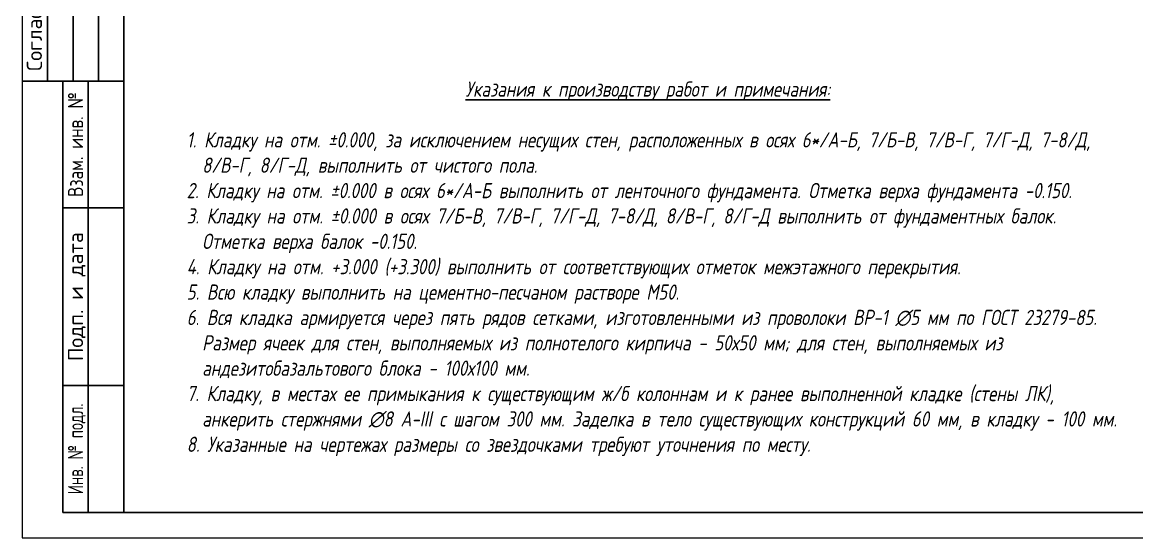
# Model space of a CAD drawing. Extents: x -965262 to 1142518, y -357520 to 71675.
# Drawn here: x 631218 to 653190, y -240088 to -229930 of the extents above; entities that cross this region are included whole.
import ezdxf
from ezdxf.enums import TextEntityAlignment as Align

# ---------------------------------------------------------------- set-up
doc = ezdxf.new("R2010")
doc.units = 0
doc.header["$LTSCALE"] = 10
doc.layers.get('0').update_dxf_attribs({"linetype": 'CONTINUOUS', "lineweight": 30})
doc.styles.add('GOST 2.304', font='isocpeur.ttf', dxfattribs={"width": 0.75, "height": 250})
doc.styles.get("Standard").update_dxf_attribs({"font": 'isocpeur.ttf', "height": 300})

msp = doc.modelspace()

# ---------------------------------------------------------------- linework, layer by layer
for p, q in [((631717.6, -231087.8, 9801.8), (631717.6, -224587.8, 9801.8)), ((631217.6, -231087.8, 9801.8), (633217.6, -231087.8, 9801.8)), ((632017.6, -239587.8, 9801.8), (632017.6, -231087.8, 9801.8)), ((632517.6, -239587.8, 9801.8), (632517.6, -231087.8, 9801.8)), ((632017.6, -233587.8, 9801.8), (633217.6, -233587.8, 9801.8)), ((632017.6, -237087.8, 9801.8), (633217.6, -237087.8, 9801.8)), ((633217.6, -239587.8, 9801.8), (632017.6, -239587.8, 9801.8))]:
    msp.add_line(p, q)
at = {"lineweight": 25}
for p, q in [((632217.6, -231087.8, 9801.8), (632217.6, -224587.8, 9801.8)), ((632717.6, -231087.8, 9801.8), (632717.6, -224587.8, 9801.8))]:
    msp.add_line(p, q, dxfattribs=at)
at = {"lineweight": 15, "elevation": 9801.8}
msp.add_lwpolyline([(690667.6, -240087.8), (690667.6, -155987.8), (631217.6, -155987.8), (631217.6, -240087.8)], close=True, dxfattribs=at)
at = {"elevation": 9801.8}
msp.add_lwpolyline([(690167.6, -239587.8), (690167.6, -156487.8), (633217.6, -156487.8), (633217.6, -239587.8)], close=True, dxfattribs=at)

# ---------------------------------------------------------------- texts
at = {"lineweight": 25, "style": 'GOST 2.304'}
msp.add_text('Согласовано', height=300, rotation=90, dxfattribs=at).set_placement((631605.7, -230887.8, 9801.8))
for s, width, p in [('Взам. инв. №', 0.8, (632267.6, -232337.8, 9801.8)), ('Инв. № подл.', 0.7, (632267.6, -238337.8, 9801.8))]:
    msp.add_text(s, height=300, rotation=90, dxfattribs=dict(at, width=width)).set_placement(p, align=Align.MIDDLE_CENTER)
msp.add_text('Подп. и дата', height=300, rotation=90, dxfattribs=at).set_placement((632267.6, -235337.8, 9801.8), align=Align.MIDDLE_CENTER)
at = {"insert": (634458.6, -234787.1, 10706.1), "char_height": 300, "attachment_point": 4}
msp.add_mtext_dynamic_manual_height_columns('{\\fISOCPEUR|b0|i1|c204|p34;\\W0.8;                                    \\LУказания к производству работ и примечания:\\P\\pi9524.5;\\P\\pi0;\\l1. Кладку на отм. ±0.000, за исключением несущих стен, расположенных в осях 6*/А-Б, 7/Б-В, 7/В-Г, 7/Г-Д, 7-8/Д,\\P  8/В-Г, 8/Г-Д, выполнить от чистого пола.\\P2. Кладку на отм. ±0.000 в осях 6*/А-Б выполнить от ленточного фундамента. Отметка верха фундамента -0.150.\\P3. Кладку на отм. ±0.000 в осях 7/Б-В, 7/В-Г, 7/Г-Д, 7-8/Д, 8/В-Г, 8/Г-Д выполнить от фундаментных балок.\\P  Отметка верха балок -0.150.\\P4. Кладку на отм. +3.000 (+3.300) выполнить от соответствующих отметок межэтажного перекрытия.\\P5. Всю кладку выполнить на цементно-песчаном растворе М50.\\P6. Вся кладка армируется через пять рядов сетками, изготовленными из проволоки ВР-1 ∅5 мм по ГОСТ 23279-85.\\P  Размер ячеек для стен, выполняемых из полнотелого кирпича - 50х50 мм; для стен, выполняемых из\\P  андезитобазальтового блока - 100х100 мм.\\P7. Кладку, в местах ее примыкания к существующим ж/б колоннам и к ранее выполненной кладке (стены ЛК),\\P  анкерить стержнями ∅8 А-III с шагом 300 мм. Заделка в тело существующих конструкций 60 мм, в кладку - 100 мм.\\P8. Указанные на чертежах размеры со звездочками требуют уточнения по месту.}', width=19049.08, gutter_width=1500, heights=[0], dxfattribs=at)

doc.saveas('drawing.dxf')
